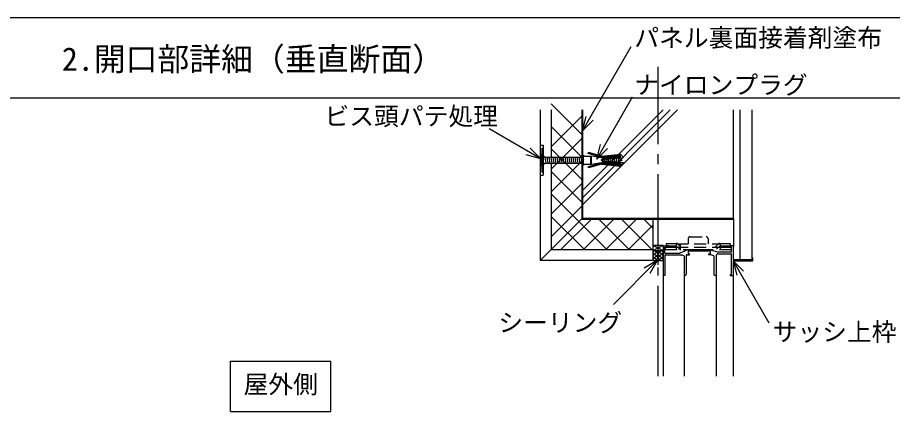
# Model space of a CAD drawing. Units: millimetres, scale not verified. Extents: x 3821 to 7821, y 4568 to 7368.
# Drawn here: x 5155 to 6027, y 6976 to 7368 of the extents above; entities that cross this region are included whole.
import ezdxf
from ezdxf.enums import TextEntityAlignment as Align

# ---------------------------------------------------------------- set-up
doc = ezdxf.new("R2010")
doc.units = ezdxf.units.MM
doc.header["$LTSCALE"] = 10
doc.linetypes.add('CHAIN2', pattern=[12, 9, -1, 1, -1])
doc.linetypes.add('DASHED1', pattern=[1.8, 1.2, -0.6])
for name, color, linetype in [('0-0', 7, 'Continuous'), ('2-0', 4, 'Continuous'), ('2-1', 7, 'Continuous'), ('2-2', 4, 'Continuous')]:
    doc.layers.add(name, color=color, linetype=linetype)
doc.styles.add('ＭＳ ゴシック', font='')
doc.styles.get('ＭＳ ゴシック').set_extended_font_data('MS Gothic')

msp = doc.modelspace()

# ---------------------------------------------------------------- linework, layer by layer
at = {"layer": '0-0', "color": 2}
msp.add_line((3820.85, 7368.18), (7820.85, 7368.18), dxfattribs=at)
at = {"layer": '0-0'}
msp.add_line((3820.85, 7288.18), (7820.85, 7288.18), dxfattribs=at)
at = {"layer": '2-0'}
for p, q in [((5367.54, 6975.95), (5367.54, 7025.95)), ((5367.54, 7025.95), (5467.54, 7025.95)), ((5467.54, 6975.95), (5467.54, 7025.95)), ((5367.54, 6975.95), (5467.54, 6975.95))]:
    msp.add_line(p, q, dxfattribs=at)
at = {"layer": '2-1'}
for p, q in [((5718.16, 7255.29), (5766.71, 7339.37)), ((5732.45, 7227.11), (5768.22, 7289.06)), ((5676.21, 7276.18), (5676.21, 7126.18)), ((5717.71, 7251.63), (5687.21, 7282.13)), ((5687.21, 7276.18), (5687.21, 7229.18)), ((5717.71, 7276.18), (5717.71, 7229.18)), ((5718.71, 7182.03), (5812.86, 7276.18)), ((5718.71, 7189.1), (5805.79, 7276.18)), ((5718.71, 7196.17), (5798.72, 7276.18)), ((5718.71, 7168.18), (5718.71, 7276.18)), ((5868.71, 7168.18), (5868.71, 7276.18)), ((5875.33, 7127.29), (5875.33, 7276.18)), ((5887.33, 7129.08), (5887.33, 7276.18)), ((5687.21, 7239.53), (5717.71, 7270.03)), ((5718.16, 7255.29), (5722.05, 7269.78)), ((5718.16, 7255.29), (5728.77, 7265.89)), ((5676.75, 7227.58), (5625.43, 7257.21)), ((5717.71, 7229.23), (5687.21, 7259.73)), ((5687.21, 7217.13), (5717.71, 7247.63)), ((5676.21, 7241.18), (5679.21, 7241.18)), ((5679.21, 7241.18), (5679.21, 7211.18)), ((5732.45, 7227.11), (5736.33, 7241.6)), ((5676.75, 7227.58), (5662.26, 7231.46)), ((5676.75, 7227.58), (5666.14, 7238.19)), ((5677.71, 7232.18), (5678.21, 7231.68)), ((5677.71, 7220.18), (5677.71, 7232.18)), ((5678.21, 7238.18), (5679.21, 7238.18)), ((5678.21, 7214.18), (5678.21, 7238.18)), ((5679.21, 7214.18), (5679.21, 7238.18)), ((5679.21, 7230.68), (5680.71, 7229.18)), ((5717.71, 7206.83), (5687.21, 7237.33)), ((5720.21, 7230.18), (5719.21, 7231.18)), ((5719.21, 7221.18), (5719.21, 7231.18)), ((5720.21, 7230.18), (5727.21, 7230.18)), ((5723.95, 7232.72), (5724.21, 7233.68)), ((5737.21, 7229.15), (5723.95, 7232.72)), ((5737.21, 7230.18), (5724.21, 7233.68)), ((5726.71, 7222.18), (5726.71, 7230.18)), ((5727.21, 7222.18), (5727.21, 7230.18)), ((5737.21, 7228.68), (5727.21, 7230.18)), ((5732.45, 7227.11), (5743.06, 7237.72)), ((5737.21, 7230.18), (5756.21, 7232.18)), ((5738.21, 7226.77), (5737.84, 7230.25)), ((5739.2, 7226.86), (5738.84, 7230.34)), ((5740.2, 7226.95), (5739.83, 7230.46)), ((5741.19, 7227.04), (5740.82, 7230.56)), ((5742.19, 7227.13), (5741.82, 7230.67)), ((5743.19, 7227.22), (5742.81, 7230.77)), ((5744.18, 7227.31), (5743.81, 7230.88)), ((5745.18, 7227.41), (5744.8, 7230.98)), ((5746.17, 7227.5), (5745.8, 7231.08)), ((5747.17, 7227.59), (5746.79, 7231.19)), ((5748.17, 7227.68), (5747.79, 7231.29)), ((5749.16, 7227.77), (5748.78, 7231.4)), ((5750.16, 7227.86), (5749.77, 7231.5)), ((5751.15, 7227.95), (5750.77, 7231.61)), ((5752.15, 7228.04), (5751.76, 7231.71)), ((5753.15, 7228.13), (5752.76, 7231.82)), ((5754.14, 7228.22), (5753.75, 7231.92)), ((5755.14, 7228.31), (5754.75, 7232.03)), ((5756.13, 7228.4), (5755.74, 7232.13)), ((5759.21, 7228.68), (5756.21, 7232.18)), ((5679.21, 7221.68), (5680.71, 7223.18)), ((5680.71, 7229.18), (5719.21, 7229.18)), ((5680.71, 7229.18), (5681.77, 7223.18)), ((5680.71, 7223.18), (5719.21, 7223.18)), ((5682.71, 7229.18), (5683.77, 7223.18)), ((5684.71, 7229.18), (5685.77, 7223.18)), ((5686.71, 7229.18), (5687.77, 7223.18)), ((5687.21, 7194.73), (5717.71, 7225.23)), ((5687.21, 7223.18), (5687.21, 7137.18)), ((5688.71, 7229.18), (5689.77, 7223.18)), ((5690.71, 7229.18), (5691.77, 7223.18)), ((5692.71, 7229.18), (5693.77, 7223.18)), ((5694.71, 7229.18), (5695.77, 7223.18)), ((5696.71, 7229.18), (5697.77, 7223.18)), ((5698.71, 7229.18), (5699.77, 7223.18)), ((5700.71, 7229.18), (5701.77, 7223.18)), ((5702.71, 7229.18), (5703.77, 7223.18)), ((5704.71, 7229.18), (5705.77, 7223.18)), ((5706.71, 7229.18), (5707.77, 7223.18)), ((5708.71, 7229.18), (5709.77, 7223.18)), ((5710.71, 7229.18), (5711.77, 7223.18)), ((5712.71, 7229.18), (5713.77, 7223.18)), ((5714.71, 7229.18), (5715.77, 7223.18)), ((5716.71, 7229.18), (5717.77, 7223.18)), ((5717.71, 7223.18), (5717.71, 7167.68)), ((5718.71, 7229.18), (5719.21, 7226.35)), ((5719.21, 7221.18), (5720.21, 7222.18)), ((5720.21, 7222.18), (5727.21, 7222.18)), ((5737.21, 7223.22), (5723.95, 7219.65)), ((5737.21, 7222.18), (5724.21, 7218.68)), ((5727.21, 7222.18), (5737.21, 7223.68)), ((5733.88, 7229.18), (5737.08, 7229.18)), ((5733.88, 7223.18), (5737.08, 7223.18)), ((5737.21, 7228.68), (5737.21, 7229.15)), ((5737.21, 7226.68), (5759.21, 7228.68)), ((5737.21, 7225.68), (5737.21, 7226.68)), ((5737.21, 7225.68), (5759.21, 7223.68)), ((5737.21, 7223.22), (5737.21, 7223.68)), ((5737.21, 7222.18), (5756.21, 7220.18)), ((5738.21, 7225.59), (5737.84, 7222.11)), ((5738.14, 7226.77), (5738.35, 7225.58)), ((5739.2, 7225.5), (5738.84, 7222.02)), ((5740.2, 7225.41), (5739.83, 7221.91)), ((5740.11, 7226.94), (5740.38, 7225.39)), ((5741.19, 7225.32), (5740.82, 7221.8)), ((5742.19, 7225.23), (5741.82, 7221.7)), ((5742.07, 7227.12), (5742.41, 7225.21)), ((5743.19, 7225.14), (5742.81, 7221.59)), ((5744.18, 7225.05), (5743.81, 7221.49)), ((5744.04, 7227.3), (5744.44, 7225.02)), ((5745.18, 7224.96), (5744.8, 7221.38)), ((5746.17, 7224.87), (5745.8, 7221.28)), ((5746.01, 7227.48), (5746.48, 7224.84)), ((5747.17, 7224.78), (5746.79, 7221.17)), ((5748.17, 7224.69), (5747.79, 7221.07)), ((5747.98, 7227.66), (5748.51, 7224.65)), ((5749.16, 7224.59), (5748.78, 7220.96)), ((5750.16, 7224.5), (5749.77, 7220.86)), ((5749.95, 7227.84), (5750.54, 7224.47)), ((5751.15, 7224.41), (5750.77, 7220.75)), ((5752.15, 7224.32), (5751.76, 7220.65)), ((5751.92, 7228.02), (5752.57, 7224.28)), ((5753.15, 7224.23), (5752.76, 7220.54)), ((5754.14, 7224.14), (5753.75, 7220.44)), ((5753.88, 7228.2), (5754.56, 7224.36)), ((5757.75, 7226.16), (5754.17, 7228.22)), ((5757.71, 7226.18), (5754.17, 7224.14)), ((5755.14, 7224.05), (5754.75, 7220.34)), ((5756.13, 7223.96), (5755.74, 7220.23)), ((5759.21, 7223.68), (5756.21, 7220.18)), ((5677.71, 7220.18), (5678.21, 7220.68)), ((5678.21, 7214.18), (5679.21, 7214.18)), ((5717.71, 7184.43), (5687.21, 7214.93)), ((5724.21, 7218.68), (5723.95, 7219.65)), ((5676.21, 7211.18), (5679.21, 7211.18)), ((5687.21, 7172.33), (5717.71, 7202.83)), ((5742.56, 7137.18), (5687.21, 7192.53)), ((5687.21, 7149.93), (5717.71, 7180.43)), ((5720.16, 7137.18), (5687.21, 7170.13)), ((5676.21, 7126.18), (5717.71, 7167.68)), ((5696.86, 7137.18), (5726.86, 7167.18)), ((5868.71, 7167.18), (5717.71, 7167.18)), ((5868.71, 7168.18), (5718.71, 7168.18)), ((5719.26, 7137.18), (5749.26, 7167.18)), ((5764.96, 7137.18), (5734.96, 7167.18)), ((5741.66, 7137.18), (5771.66, 7167.18)), ((5787.36, 7137.18), (5757.36, 7167.18)), ((5764.06, 7137.18), (5788.71, 7161.83)), ((5788.71, 7158.23), (5779.76, 7167.18)), ((5788.71, 7126.18), (5788.71, 7167.18)), ((5868.71, 7168.18), (5868.71, 7140.18)), ((5687.21, 7137.18), (5788.71, 7137.18)), ((5798.71, 7141.18), (5788.71, 7141.18)), ((5788.71, 7141.18), (5798.71, 7136.18)), ((5798.71, 7141.18), (5788.71, 7136.18)), ((5788.71, 7136.18), (5798.71, 7136.18)), ((5788.71, 7127.68), (5797.21, 7136.18)), ((5788.71, 7131.21), (5793.68, 7136.18)), ((5788.71, 7134.75), (5790.14, 7136.18)), ((5789.93, 7136.18), (5798.71, 7127.39)), ((5793.46, 7136.18), (5798.71, 7130.93)), ((5797, 7136.18), (5798.71, 7134.47)), ((5799.01, 7141.02), (5798.71, 7140.72)), ((5798.71, 7140.72), (5798.71, 7111.18)), ((5799.01, 7141.02), (5801.5, 7141.02)), ((5800.35, 7139.38), (5804.18, 7139.38)), ((5800.35, 7137.24), (5800.35, 7139.38)), ((5800.35, 7136.84), (5800.35, 7137.24)), ((5800.35, 7136.24), (5800.35, 7136.84)), ((5800.35, 7135.85), (5800.35, 7136.24)), ((5800.35, 7135.25), (5800.35, 7135.85)), ((5800.35, 7134.85), (5800.35, 7135.25)), ((5800.35, 7133.71), (5800.35, 7134.85)), ((5801.89, 7141.02), (5801.5, 7141.02)), ((5804.18, 7141.02), (5801.89, 7141.02)), ((5804.68, 7140.52), (5804.18, 7141.02)), ((5804.18, 7139.38), (5804.68, 7139.87)), ((5804.68, 7140.52), (5804.68, 7139.87)), ((5823.22, 7137.04), (5815.28, 7133.71)), ((5845.95, 7137.04), (5823.22, 7137.04)), ((5845.46, 7135.4), (5845.46, 7133.06)), ((5845.95, 7137.04), (5853.71, 7134.7)), ((5866.69, 7134.7), (5853.71, 7134.7)), ((5862.86, 7141.02), (5862.36, 7140.52)), ((5862.36, 7140.52), (5862.36, 7139.87)), ((5862.36, 7139.87), (5862.86, 7139.38)), ((5862.86, 7141.02), (5865.15, 7141.02)), ((5865.55, 7141.02), (5865.15, 7141.02)), ((5868.03, 7141.02), (5865.55, 7141.02)), ((5868.33, 7140.72), (5868.33, 7127.29)), ((5788.71, 7126.18), (5676.21, 7126.18)), ((5792.85, 7126.18), (5749.3, 7082.62)), ((5792.85, 7126.18), (5779.86, 7118.68)), ((5792.85, 7126.18), (5785.35, 7113.19)), ((5788.71, 7133.86), (5796.39, 7126.18)), ((5788.71, 7130.32), (5792.85, 7126.18)), ((5788.71, 7126.79), (5789.32, 7126.18)), ((5788.71, 7126.18), (5798.71, 7126.18)), ((5790.75, 7126.18), (5798.71, 7134.14)), ((5794.29, 7126.18), (5798.71, 7130.61)), ((5797.82, 7126.18), (5798.71, 7127.07)), ((5800.35, 7133.71), (5815.28, 7133.71)), ((5800.35, 7131.77), (5800.35, 7111.18)), ((5800.65, 7132.07), (5816.95, 7132.07)), ((5819.5, 7130.72), (5819.07, 7131.21)), ((5819.5, 7130.72), (5819.5, 7121.13)), ((5821.69, 7131.07), (5821.69, 7112.28)), ((5822.68, 7132.07), (5825.07, 7132.07)), ((5825.07, 7133.06), (5823.58, 7133.06)), ((5825.07, 7132.07), (5825.07, 7133.06)), ((5843.96, 7133.06), (5845.46, 7133.06)), ((5843.96, 7133.06), (5843.96, 7132.07)), ((5846.35, 7132.07), (5843.96, 7132.07)), ((5849.33, 7130.87), (5846.35, 7132.07)), ((5849.33, 7130.87), (5849.33, 7112.28)), ((5851.73, 7131.92), (5851.52, 7131.52)), ((5853.04, 7133.06), (5852.63, 7132.85)), ((5853.04, 7133.06), (5866.19, 7133.06)), ((5866.69, 7132.56), (5866.19, 7133.06)), ((5868.33, 7126.1), (5887.92, 7126.1)), ((5868.33, 7126.1), (5868.33, 7111.18)), ((5868.33, 7126.1), (5904.1, 7064.15)), ((5868.33, 7126.1), (5878.94, 7115.49)), ((5868.33, 7126.1), (5872.21, 7111.61)), ((5887.92, 7126.1), (5888.22, 7126.4)), ((5888.22, 7126.4), (5888.22, 7129.08)), ((5819.5, 7121.13), (5819.5, 7112.28)), ((5800.35, 7111.18), (5798.71, 7111.18)), ((5798.71, 7111.18), (5798.71, 7011.18)), ((5819.5, 7112.28), (5819.5, 7011.18)), ((5851.52, 7112.28), (5851.52, 7011.18)), ((5865.35, 7112.18), (5865.35, 7111.18)), ((5865.35, 7111.18), (5868.33, 7111.18)), ((5868.33, 7111.18), (5868.33, 7011.18))]:
    msp.add_line(p, q, dxfattribs=at)
at = {"layer": '2-1', "linetype": 'CHAIN2'}
for p, q in [((5793.71, 7122.09), (5793.71, 7318.95)), ((5793.71, 7011.18), (5793.71, 7119.18))]:
    msp.add_line(p, q, dxfattribs=at)
at = {"layer": '2-1', "linetype": 'DASHED1'}
for p, q in [((5801.7, 7143.31), (5801.7, 7141.02)), ((5801.7, 7143.31), (5811.71, 7143.31)), ((5811.64, 7142.91), (5855.4, 7142.91)), ((5811.64, 7142.91), (5811.64, 7137.09)), ((5815.62, 7142.91), (5815.62, 7137.09)), ((5823.58, 7147.88), (5823.58, 7142.91)), ((5825.56, 7149.87), (5841.48, 7149.87)), ((5843.47, 7147.88), (5843.47, 7142.91)), ((5855.33, 7143.31), (5865.35, 7143.31)), ((5855.4, 7142.91), (5855.4, 7137.09)), ((5865.35, 7143.31), (5865.35, 7141.02)), ((5800.7, 7139.38), (5800.7, 7137.09)), ((5800.7, 7139.38), (5811.64, 7139.38)), ((5800.7, 7137.09), (5866.34, 7137.09)), ((5801.7, 7141.02), (5811.59, 7141.02)), ((5811.59, 7141.02), (5811.64, 7140.97)), ((5811.64, 7140.97), (5815.08, 7137.52)), ((5813.12, 7142.72), (5816.46, 7139.38)), ((5850.58, 7139.38), (5853.92, 7142.72)), ((5851.96, 7137.52), (5855.4, 7140.97)), ((5855.4, 7140.97), (5855.45, 7141.02)), ((5855.45, 7141.02), (5865.35, 7141.02)), ((5866.34, 7139.38), (5866.34, 7137.09))]:
    msp.add_line(p, q, dxfattribs=at)
msp.add_lwpolyline([(5811.64, 7139.38), (5855.4, 7139.38), (5866.34, 7139.38)], dxfattribs=at)
at = {"layer": '2-1'}
for points in [[(5845.46, 7135.4), (5823.58, 7135.4), (5823.58, 7133.06)], [(5866.69, 7134.7), (5866.69, 7139.38), (5862.86, 7139.38)], [(5851.52, 7131.52), (5851.52, 7121.13), (5851.52, 7112.28)], [(5865.35, 7112.18), (5866.69, 7112.18), (5866.69, 7132.56)], [(5868.33, 7127.29), (5887.33, 7127.29), (5887.33, 7129.08), (5888.22, 7129.08)]]:
    msp.add_lwpolyline(points, dxfattribs=at)
at = {"layer": '2-1', "linetype": 'DASHED1'}
for centre, start, end in [((5811.71, 7141.32), 53.1301, 90), ((5811.71, 7141.32), 45, 53.1301), ((5825.56, 7147.88), 90, 180), ((5841.48, 7147.88), 0, 90), ((5855.33, 7141.32), 126.86989, 135), ((5855.33, 7141.32), 90, 126.86989), ((5816.34, 7139.08), 225, 269.99998)]:
    msp.add_arc(centre, 1.99, start, end, dxfattribs=at)
at = {"layer": '2-1'}
for centre, radius, start, end in [((5868.03, 7140.72), 0.298, 0, 90), ((5800.65, 7131.77), 0.298, 90, 180), ((5816.95, 7131.57), 0.497, 52.69733, 90), ((5819.6, 7135.05), 3.88, 232.69788, 262.16289), ((5822.68, 7131.07), 0.995, 90, 180), ((5849.43, 7135.05), 3.88, 306.22141, 325.37682), ((5820.59, 7112.28), 1.09, 180, 0), ((5850.43, 7112.28), 1.09, 180, 0)]:
    msp.add_arc(centre, radius, start, end, dxfattribs=at)
at = {"layer": '2-2'}
msp.add_line((5679.21, 7226.12), (5679.21, 7226.24), dxfattribs=at)

# ---------------------------------------------------------------- texts
at = {"layer": '0-0', "style": 'ＭＳ ゴシック'}
msp.add_text('2.開口部詳細（垂直断面）', height=23.28, dxfattribs=at).set_placement((5199.4, 7308.18), align=Align.BOTTOM_LEFT)
at = {"layer": '2-0', "color": 7, "style": 'ＭＳ ゴシック'}
msp.add_text('屋外側', height=18.1, dxfattribs=at).set_placement((5380.5, 6988.6), align=Align.BOTTOM_LEFT)
at = {"layer": '2-1', "style": 'ＭＳ ゴシック'}
for s, p in [('パネル裏面接着剤塗布', (5769.96, 7333.56)), ('ナイロンプラグ', (5769.93, 7286.64)), ('ビス頭パテ処理', (5461.18, 7255.47)), ('シーリング', (5634.4, 7049.99)), ('サッシ上枠', (5907.82, 7040.73))]:
    msp.add_text(s, height=18.1, dxfattribs=at).set_placement(p, align=Align.BOTTOM_LEFT)

doc.saveas('drawing.dxf')
